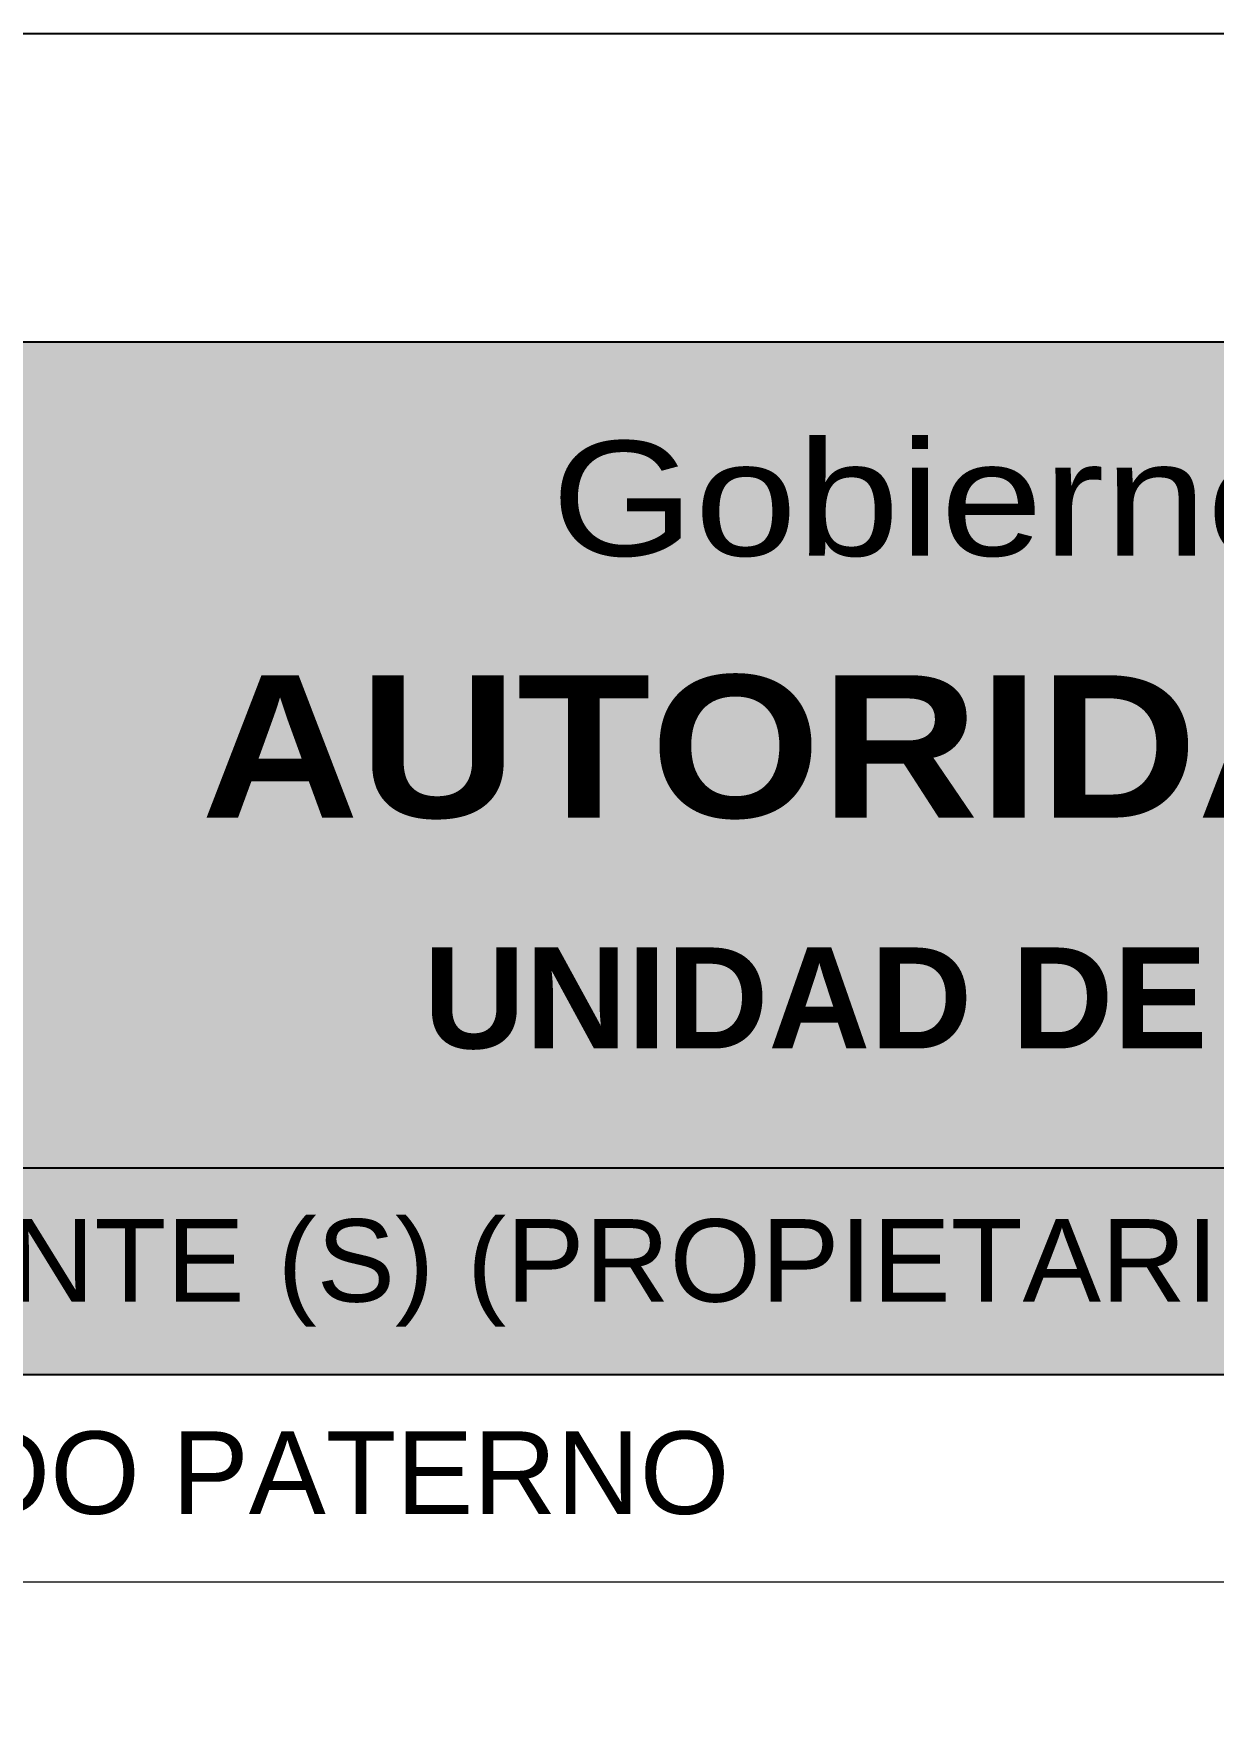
# Model space of a CAD drawing. Header units: inches. Extents: x 13.1 to 77.9, y 9.9 to 37.9.
# Drawn here: x 15.457 to 17.514, y 34.935 to 37.852 of the extents above; entities that cross this region are included whole.
import ezdxf

# ---------------------------------------------------------------- set-up
doc = ezdxf.new("R2010")
doc.units = ezdxf.units.IN
doc.header["$MEASUREMENT"] = 0
for name, color, linetype, lineweight in [('F_H', 253, 'Continuous', 13), ('F_NUEVA', 43, 'Continuous', 25), ('F_TEXT', 250, 'Continuous', 13), ('F_TEXTONUEVO', 250, 'Continuous', 13)]:
    doc.layers.add(name, color=color, linetype=linetype, lineweight=lineweight)
doc.layers.add('F_Layer01', color=7, linetype='Continuous')
doc.styles.add('ARIAL', font='arial.ttf', dxfattribs={"height": 0.2})

msp = doc.modelspace()

# ---------------------------------------------------------------- hatches: boundary and pattern name
at = {"layer": 'F_H'}
msp.add_hatch(color=256, dxfattribs=at).paths.add_polyline_path([(29.5571, 35.5131), (29.5571, 35.874), (14.1571, 35.874), (14.1571, 35.5131)])
at = {"layer": 'F_Layer01', "true_color": 0x6eb1b7}
h = msp.add_hatch(color=143, dxfattribs=at)
h.dxf.hatch_style = 2
h.paths.add_polyline_path([(26.5327, 35.874), (14.1571, 35.874), (14.1571, 37.3134), (26.5327, 37.3134)])

# ---------------------------------------------------------------- linework, layer by layer
at = {"layer": 'Defpoints', "color": 2}
msp.add_lwpolyline([(34.6651, 37.8515), (34.6651, 9.8515), (13.0651, 9.8515), (13.0651, 37.8515)], close=True, dxfattribs=at)
at = {"layer": 'F_Layer01', "lineweight": 0}
msp.add_lwpolyline([(26.5327, 35.874), (14.1571, 35.874), (14.1571, 37.3134), (26.5327, 37.3134), (26.5327, 35.874)], dxfattribs=at)
at = {"layer": 'F_NUEVA', "color": 7}
for p, q in [((34.1571, 37.3134), (14.1571, 37.3134)), ((14.1571, 35.874), (29.5571, 35.874)), ((29.5571, 35.5131), (14.1571, 35.5131))]:
    msp.add_line(p, q, dxfattribs=at)
at = {"layer": 'F_TEXTONUEVO', "color": 7}
msp.add_line((34.1571, 35.1522), (14.1571, 35.1522), dxfattribs=at)

# ---------------------------------------------------------------- texts
at = {"attachment_point": 1, "style": 'ARIAL'}
for s, width, insert, char_height in [('{\\fArial|b1|i0|c0|p34;\\W1.1;AUTORIDAD CATASTRAL MUNICIPAL}', 7.127733, (15.7492, 36.7328), 0.248091), ('{\\fArial|b1|i0|c0|p34;UNIDAD DE REGISTRO Y SERVICIOS CATASTRALES}', 6.796015, (16.1367, 36.2584), 0.176104)]:
    msp.add_mtext_dynamic_manual_height_columns(s, width=width, gutter_width=8.5, heights=[0], dxfattribs=dict(at, insert=insert, char_height=char_height))
at = {"layer": 'F_TEXT', "color": 7, "style": 'ARIAL'}
for s, height, width, p in [('Gobierno Autónomo Municipal de La Paz', 0.2, 1.15, (16.3594, 36.941)), ('SOLICITANTE (S) (PROPIETARIO / APODERADO)', 0.143932, 1.02, (14.4807, 35.6408))]:
    msp.add_text(s, height=height, dxfattribs=dict(at, width=width)).set_placement(p)
msp.add_text('APELLIDO PATERNO', height=0.143932, dxfattribs=at).set_placement((14.659, 35.2708))

doc.saveas('drawing.dxf')
